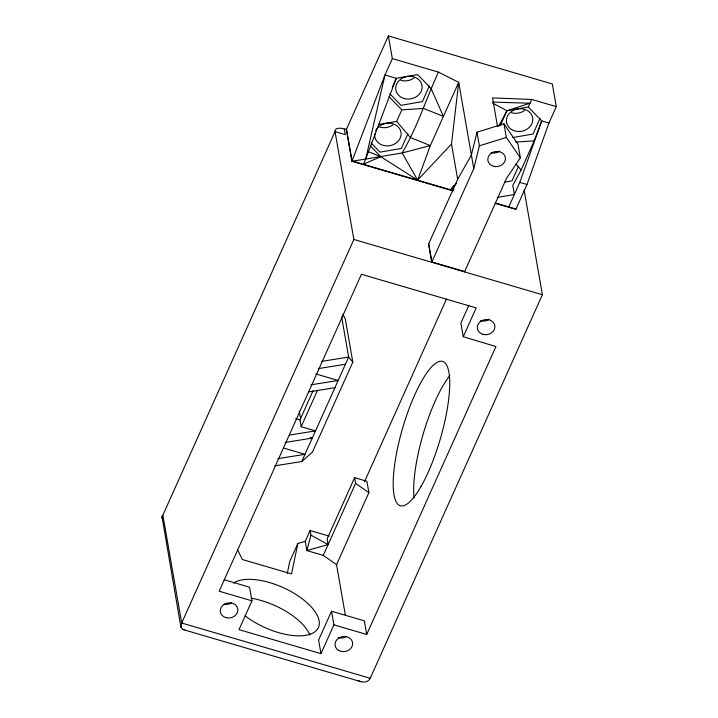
<?xml version="1.0" encoding="UTF-8"?>
<svg xmlns="http://www.w3.org/2000/svg" width="718" height="718" viewBox="0 0 718 718"><rect width="100%" height="100%" fill="white"/><g stroke="black" fill="none" stroke-linecap="round" stroke-linejoin="round"><path stroke-width="1.08" d="M524.149 190.162L542.395 294.712L370.219 678.277C368.648 681.714 364.493 682.656 361.1 681.732L182.812 629.48L180.9 627.164L181.681 623.027L353.857 239.462L335.037 131.609A11.057 4.99 24.2 0 1 344.299 128.944L346.345 129.536L351.883 161.281L452.609 190.826M464.519 271.889L506.558 178.252L520.353 157.843L517.974 144.219L503.955 123.81L476.994 132.211L479.373 145.826L473.763 168.64L431.733 262.276L428.565 244.12L457.662 179.294L451.505 144.013L458.712 82.364L438.42 72.105L392.342 58.607L388.375 35.9L552.322 83.943L556.279 106.65L548.929 123.038L527.003 184.499L515.829 209.369L495.474 203.4M180.9 627.164L161.909 516.143L162.86 515.174L335.037 131.609L345.286 134.616L344.299 128.944M287.281 573.449L289.776 561.485L297.862 543.472L305.267 541.336L310.113 530.53L329.239 536.14M297.862 543.472L291.508 573.924L242.325 559.51L237.523 549.602M346.507 129.177L352.044 160.922L363.353 164.269L365.695 159.055L384.983 74.995L392.342 58.607M476.994 132.211L471.394 155.016L457.662 179.294M310.113 530.53L310.921 535.152L306.873 550.58L323.271 555.382L336.554 564.662L345.421 615.425M495.088 202.88L508.793 206.901L519.805 182.39L541.731 120.929L528.295 107.009L506.944 110.734L492.584 103.06M497.287 197.459L514.375 194.479L512.787 185.397L521.106 170.013L534.201 140.845L541.731 120.929L548.929 123.038M351.883 161.281L365.695 159.055L396.282 78.307L417.634 74.573L431.069 88.493L443.428 116.397L423.539 108.418L401.793 109.872L389.102 96.724M352.044 160.922L384.983 74.995L396.282 78.307L392.324 87.129M346.345 129.536L388.375 35.9M378.476 124.564L396.623 121.396L401.793 109.872M407.941 133.719L401.335 148.429L379.984 152.153L371.035 142.873M429.391 85.918L422.355 101.606L401.003 105.331L389.802 93.726M438.42 72.105C426.115 98.967 417.275 127.427 402.134 152.961L365.695 159.055M289.471 435.063L315.516 430.899L301.165 426.698L299.98 419.886L313.066 390.736M301.165 426.698L317.41 390.511M274.644 465.847L301.775 461.512L348.652 357.07L341.66 316.979M342.818 314.197L345.295 318.998L352.825 362.132L312.411 452.169L301.775 461.512M224.178 579.758L249.559 587.198L251.937 600.822L239.004 629.632L320.973 653.658L333.915 624.848L331.536 611.224L364.322 620.828L366.701 634.452L333.915 624.848M500.338 125.444L506.944 110.734L529.992 103.221L492.853 102.1M336.554 564.662L368.89 492.629L366.907 481.275L354.611 477.676L327.13 538.904L328.117 544.576L306.873 550.58L305.267 541.336M323.271 555.382L355.607 483.349L354.611 477.676M528.295 107.009L531.688 99.443L556.279 106.65M364.457 481.787L446.461 299.101M518.593 166.145L511.997 180.855L504.521 182.157M540.053 118.344L533.016 134.033L512.724 137.578M331.536 611.224L318.604 640.034L320.973 653.658M468.899 305.213L460.866 323.1L463.245 336.724L495.932 346.561L366.701 634.452M463.245 336.724L476.178 307.905L361.423 274.276L219.152 591.21L251.937 600.822M498.705 126.323L506.944 110.734M451.505 144.013L417.625 180.137L380.782 156.695L363.353 164.269L450.554 189.785L454.009 185.406M453.749 190.728L450.554 189.785L456.549 183.359M479.373 145.826L506.325 137.434L520.353 157.843M450.554 189.785L453.776 189.175M321.529 361.405L348.652 357.07L352.825 362.132M318.289 368.612L345.421 364.268M311.02 384.812L338.151 380.477L315.812 373.934M308.866 391.849L334.911 387.684M285.154 442.441L312.276 438.106L310.149 437.477M277.875 458.649L305.006 454.314L283.736 448.077M515.712 142.083L534.201 140.845M531.688 99.443L492.53 97.89L497.493 126.332M182.812 629.48L184.643 629.74M519.805 182.39L527.003 184.499M508.793 206.901L515.991 209.01M464.681 271.53L431.895 261.917L428.727 243.761M353.857 239.462L542.395 294.712M295.672 418.621L299.98 419.886M370.219 678.277L181.681 623.027L162.86 515.174M357.986 680.538L361.1 681.732M368.038 151.552L380.782 156.695L370.335 145.862M310.921 535.152L328.117 544.576M355.607 483.349L368.89 492.629M516.009 164.054L521.106 170.013M396.623 121.396L410.454 137.587L430.333 145.574L458.712 82.364L473.763 168.64M161.721 517.247L162.304 518.405M503.955 123.81L506.325 137.434M299.289 411.243L300.645 418.971M489.209 319.178A8.849 7.548 -9.9 0 1 480.495 320.704M231.564 602.896A8.849 7.548 -9.9 0 1 224.196 604.188M346.318 636.534A8.849 7.548 -9.9 0 1 338.223 637.638M392.961 124.86A13.274 11.326 -9.9 0 1 379.885 127.14M413.972 78.038A13.274 11.326 -9.9 0 1 400.904 80.326M524.634 110.473A13.274 11.326 -9.9 0 1 511.557 112.753M375.613 130.9A13.274 11.326 -9.9 0 1 397.494 126.233A13.274 11.326 -9.9 0 1 392.091 145.099A13.274 11.326 -9.9 0 1 374.769 133.817M499.737 151.094A8.849 7.548 -9.9 0 1 491.013 152.62M414.062 497.969A75.202 19.592 -73.7 0 1 449.863 375.595M251.094 598.211A48.662 21.953 24.2 0 1 309.898 634.936M233.547 583.115A48.662 21.953 24.2 0 1 297.306 595.339A48.662 21.953 24.2 0 1 311.065 633.895A48.662 21.953 24.2 0 1 245.251 615.909M430.333 145.574L417.625 180.137L402.134 152.961L430.333 145.574M482.873 334.319A8.849 7.548 -9.9 0 0 494.819 325.595A8.849 7.548 -9.9 0 0 480.629 321.44A8.849 7.548 -9.9 0 0 482.873 334.319M225.847 617.624A8.849 7.548 -9.9 0 0 237.793 608.9A8.849 7.548 -9.9 0 0 223.594 604.744A8.849 7.548 -9.9 0 0 225.847 617.624M338.591 650.391A8.849 7.548 -9.9 0 0 352.592 644.513A8.849 7.548 -9.9 0 0 340.332 637.261A8.849 7.548 -9.9 0 0 338.591 650.391M404.072 98.483A13.274 11.326 -9.9 0 0 421.996 85.397A13.274 11.326 -9.9 0 0 400.698 79.159A13.274 11.326 -9.9 0 0 404.072 98.483M511.719 129.617A13.274 11.326 -9.9 0 0 532.711 120.795A13.274 11.326 -9.9 0 0 514.312 109.926A13.274 11.326 -9.9 0 0 511.719 129.617M491.381 165.373A8.849 7.548 -9.9 0 0 505.382 159.495A8.849 7.548 -9.9 0 0 493.122 152.243A8.849 7.548 -9.9 0 0 491.381 165.373M420.856 486.759A75.202 19.592 -73.7 0 0 446.264 364.502A75.202 19.592 -73.7 0 0 397.26 449.63A75.202 19.592 -73.7 0 0 420.856 486.759"/></g></svg>
